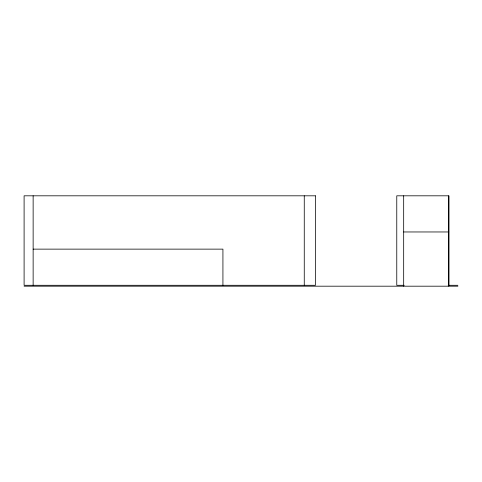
<?xml version="1.0" encoding="UTF-8"?>
<svg xmlns="http://www.w3.org/2000/svg" width="482" height="482" viewBox="0 0 482 482"><rect width="100%" height="100%" fill="white"/><g stroke="black" fill="none" stroke-linecap="round" stroke-linejoin="round"><path stroke-width="0.72" d="M403.675 231.963L448.772 231.963M33.138 249.134L222.925 249.134L222.925 285.284M404.229 285.284L396.77 285.284L396.77 195.812L448.863 195.812L448.863 285.284M448.212 285.284L457.9 285.284M24.1 286.188L457.9 286.188M448.772 195.812L448.772 286.188M403.675 195.812L403.675 286.188M304.263 195.812L304.263 285.284M33.138 195.812L33.138 285.284M315.433 195.812L24.1 195.812L24.1 285.284L315.433 285.284L315.433 195.812"/></g></svg>
